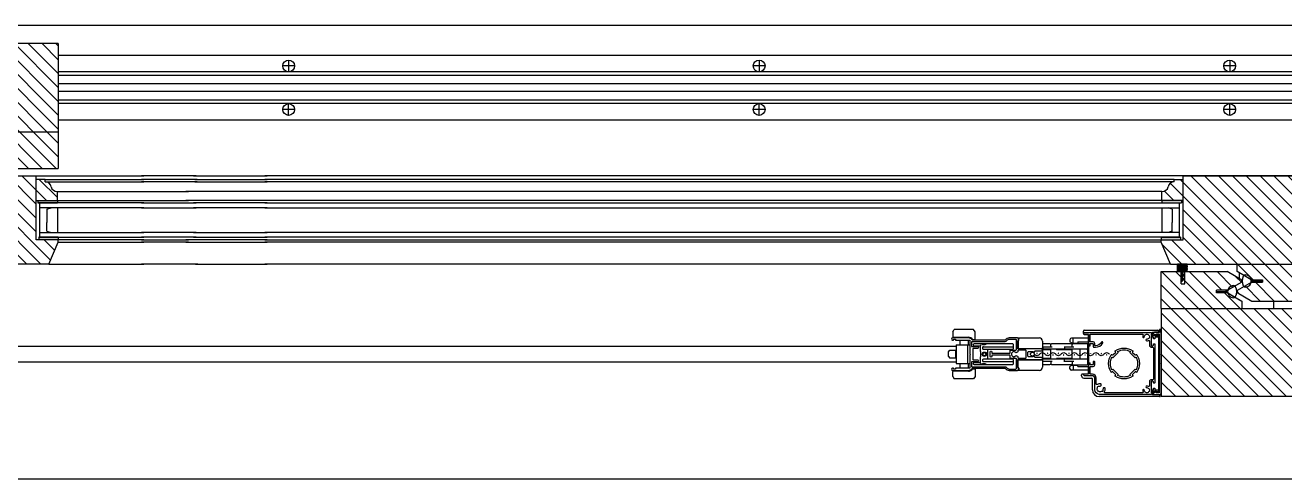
# Model space of a CAD drawing. Header units: inches. Extents: x 1985 to 11287, y 379 to 3234.
# Drawn here: x 8129.91 to 8162.04, y 1382.27 to 1393.83 of the extents above; entities that cross this region are included whole.
import ezdxf

# ---------------------------------------------------------------- set-up
doc = ezdxf.new("R2010")
doc.units = ezdxf.units.IN
doc.header["$MEASUREMENT"] = 0
doc.layers.get('0').update_dxf_attribs({"linetype": 'CONTINUOUS'})
for name, color, linetype in [('glass 99', 6, 'CONTINUOUS'), ('glazing tape 99', 7, 'CONTINUOUS'), ('hardware 99', 94, 'CONTINUOUS'), ('hatch 99', 1, 'CONTINUOUS'), ('screen 99', 4, 'CONTINUOUS'), ('weatherstripping 99', 5, 'CONTINUOUS'), ('wood detail 99', 7, 'CONTINUOUS')]:
    doc.layers.add(name, color=color, linetype=linetype)

# ---------------------------------------------------------------- blocks, each defined once
blk = doc.blocks.new('_Screen01')
for centre in [(5.2, 0.5), (1.73, -0.5)]:
    blk.add_circle(centre, 0.1)
for centre, start, end in [((1.73, -1), 30, 150), ((5.2, 1), 210, 330)]:
    blk.add_arc(centre, 2, start, end)

msp = doc.modelspace()

# ---------------------------------------------------------------- hatches: boundary and pattern name
at = {"layer": 'glazing tape 99'}
h = msp.add_hatch(color=7, dxfattribs=at)
h.paths.add_polyline_path([(8130.732539, 1389.36313), (8130.232539, 1389.36313), (8130.232539, 1389.30063), (8130.732539, 1389.30063)])
h.paths.add_polyline_path([(8130.756039, 1388.42563), (8130.256039, 1388.42563), (8130.256039, 1388.36313), (8130.756039, 1388.36313)])
h = msp.add_hatch(color=7, dxfattribs=at)
h.paths.add_polyline_path([(8130.732539, 1389.36313), (8130.232539, 1389.36313), (8130.232539, 1389.30063), (8130.732539, 1389.30063)])
h.paths.add_polyline_path([(8130.756039, 1388.42563), (8130.256039, 1388.42563), (8130.256039, 1388.36313), (8130.756039, 1388.36313)])
h = msp.add_hatch(color=7, dxfattribs=at)
h.paths.add_polyline_path([(8159.404537, 1389.36313), (8158.904537, 1389.36313), (8158.904537, 1389.30063), (8159.404537, 1389.30063)])
h.paths.add_polyline_path([(8159.381037, 1388.42563), (8158.881037, 1388.42563), (8158.881037, 1388.36313), (8159.381037, 1388.36313)])
h = msp.add_hatch(color=7, dxfattribs=at)
h.paths.add_polyline_path([(8159.404537, 1389.36313), (8158.904537, 1389.36313), (8158.904537, 1389.30063), (8159.404537, 1389.30063)])
h.paths.add_polyline_path([(8159.381037, 1388.42563), (8158.881037, 1388.42563), (8158.881037, 1388.36313), (8159.381037, 1388.36313)])
at = {"layer": 'hatch 99'}
h = msp.add_hatch(dxfattribs=at)
h.set_pattern_fill('ANSI31', color=256, scale=2, style=0)
h.set_pattern_definition([(135, (7779.89512, 96.95907), (0.176776695, 0.176776695), [])])
h.paths.add_polyline_path([(8126.779539, 1392.96463, 0.375199902), (8126.935789, 1393.08963, -0.350781059), (8127.078917, 1393.21463), (8127.092039, 1393.21463), (8127.092039, 1393.27713), (8127.318553, 1393.27713), (8127.318553, 1392.73813), (8126.779539, 1392.73813)], flags=17)
h.paths.add_polyline_path([(8127.318553, 1393.36313), (8130.756039, 1393.36313), (8130.756039, 1391.11313), (8126.99711, 1391.11313), (8126.756039, 1391.67563), (8126.756039, 1391.73813), (8127.318553, 1391.73813)])
h.paths.add_polyline_path([(8128.693539, 1390.925634), (8128.693539, 1391.11313), (8130.756039, 1391.11313), (8130.756039, 1390.17563), (8129.068546, 1390.17563), (8128.693539, 1390.392141), (8128.693539, 1390.442378), (8129.057925, 1390.652756), (8129.339249, 1390.652756), (8129.339249, 1390.715256), (8129.057925, 1390.715256)])
h.paths.add_polyline_path([(8126.756039, 1390.92563), (8127.268392, 1390.92563), (8127.268392, 1390.612024), (8127.362392, 1390.612024), (8127.362392, 1390.92563), (8128.443546, 1390.92563), (8128.818539, 1390.709128), (8128.818539, 1390.658884), (8128.454158, 1390.44851), (8128.172829, 1390.44851), (8128.172829, 1390.38601), (8128.454158, 1390.38601), (8128.818539, 1390.175634), (8128.818539, 1389.98813), (8126.756039, 1389.98813)])
h.paths.add_polyline_path([(8126.756039, 1389.98813), (8130.193525, 1389.98813), (8130.193525, 1388.36313), (8130.756039, 1388.36313), (8130.756039, 1388.30063), (8130.514967, 1387.73813), (8126.756039, 1387.73813)])
h.paths.add_polyline_path([(8130.193525, 1389.90213), (8130.423339, 1389.90213), (8130.423339, 1389.83963), (8130.435602, 1389.83963, -0.35125577), (8130.57581, 1389.717442, 0.380557848), (8130.732539, 1389.58963), (8130.732539, 1389.36313), (8130.193525, 1389.36313)], flags=17)
h = msp.add_hatch(dxfattribs=at)
h.set_pattern_fill('ANSI31', color=256, scale=2, style=0)
h.set_pattern_definition([(135, (7812.02011, 93.58407), (0.176776695, 0.176776695), [])])
h.paths.add_polyline_path([(8158.904537, 1389.58963, 0.375199902), (8159.060787, 1389.71463, -0.350781059), (8159.203915, 1389.83963), (8159.217037, 1389.83963), (8159.217037, 1389.90213), (8159.443552, 1389.90213), (8159.443552, 1389.36313), (8158.904537, 1389.36313)], flags=17)
h.paths.add_polyline_path([(8159.443552, 1389.98813), (8162.881037, 1389.98813), (8162.881037, 1387.73813), (8159.122109, 1387.73813), (8158.881037, 1388.30063), (8158.881037, 1388.36313), (8159.443552, 1388.36313)])
h.paths.add_polyline_path([(8160.818537, 1387.550634), (8160.818537, 1387.73813), (8162.881037, 1387.73813), (8162.881037, 1386.80063), (8161.193544, 1386.80063), (8160.818537, 1387.017141), (8160.818537, 1387.067378), (8161.182923, 1387.277756), (8161.464247, 1387.277756), (8161.464247, 1387.340256), (8161.182923, 1387.340256)])
h.paths.add_polyline_path([(8158.881037, 1387.55063), (8159.39339, 1387.55063), (8159.39339, 1387.237024), (8159.48739, 1387.237024), (8159.48739, 1387.55063), (8160.568544, 1387.55063), (8160.943537, 1387.334128), (8160.943537, 1387.283884), (8160.579157, 1387.07351), (8160.297827, 1387.07351), (8160.297827, 1387.01101), (8160.579157, 1387.01101), (8160.943537, 1386.800634), (8160.943537, 1386.61313), (8158.881037, 1386.61313)])
h.paths.add_polyline_path([(8158.881037, 1386.61313), (8162.318523, 1386.61313), (8162.318523, 1384.98813), (8162.881037, 1384.98813), (8162.881037, 1384.92563), (8162.639966, 1384.36313), (8158.881037, 1384.36313)])
h.paths.add_polyline_path([(8162.318523, 1386.52713), (8162.548337, 1386.52713), (8162.548337, 1386.46463), (8162.5606, 1386.46463, -0.35125577), (8162.700808, 1386.342442, 0.380557848), (8162.857537, 1386.21463), (8162.857537, 1385.98813), (8162.318523, 1385.98813)], flags=17)
at = {"layer": 'weatherstripping 99'}
h = msp.add_hatch(dxfattribs=at)
h.set_pattern_fill('ANSI36', color=256, scale=0.125, angle=315, style=0)
h.set_pattern_definition([(90, (6569.327938, 1575.372933), (0.015625, 0.02734375), [0.0390625, -0.0078125, 0, -0.0078125])])
h.paths.add_polyline_path([(8159.54989, 1387.734964), (8159.54989, 1387.580524), (8159.29989, 1387.580524), (8159.29989, 1387.748066)])
msp.add_hatch(color=256, dxfattribs=at).paths.add_polyline_path([(8159.54989, 1387.580524), (8159.54989, 1387.54955), (8159.454369, 1387.549532), (8159.424642, 1387.515942), (8159.424642, 1387.456148), (8159.48689, 1387.499684), (8159.48689, 1387.471387), (8159.424642, 1387.427851), (8159.424642, 1387.348963), (8159.48689, 1387.392499), (8159.48689, 1387.364202), (8159.408142, 1387.297677), (8159.39339, 1387.297677), (8159.39339, 1387.54952), (8159.29989, 1387.549502), (8159.29989, 1387.580524)])

# ---------------------------------------------------------------- linework, layer by layer
at = {"layer": 'glass 99', "color": 6}
for p, q in [((8132.938814, 1389.30063), (8130.232539, 1389.30063)), ((8132.876314, 1389.30063), (8130.232539, 1389.30063)), ((8130.287225, 1388.42563), (8130.287225, 1389.30063)), ((8130.287225, 1388.42563), (8130.287225, 1389.30063)), ((8132.938814, 1389.17563), (8130.287225, 1389.17563)), ((8132.876314, 1389.17563), (8130.287225, 1389.17563)), ((8130.468159, 1389.145639), (8130.575941, 1389.17563)), ((8130.468159, 1389.145639), (8130.575941, 1389.17563)), ((8130.468159, 1389.145639), (8130.468159, 1388.80063)), ((8130.468159, 1389.145639), (8130.468159, 1388.80063)), ((8130.732539, 1389.17563), (8130.732539, 1388.55063)), ((8130.732539, 1389.17563), (8130.732539, 1388.55063)), ((8132.876314, 1389.30063), (8134.208407, 1389.30063)), ((8132.876314, 1389.17563), (8134.208407, 1389.17563)), ((8132.938814, 1389.30063), (8134.270907, 1389.30063)), ((8132.938814, 1389.17563), (8134.270907, 1389.17563)), ((8136.022643, 1389.30063), (8134.208407, 1389.30063)), ((8136.022643, 1389.17563), (8134.208407, 1389.17563)), ((8136.085143, 1389.30063), (8134.270907, 1389.30063)), ((8136.085143, 1389.17563), (8134.270907, 1389.17563)), ((8136.022643, 1389.30063), (8159.404537, 1389.30063)), ((8136.022643, 1389.17563), (8159.349852, 1389.17563)), ((8136.085143, 1389.30063), (8159.404537, 1389.30063)), ((8136.085143, 1389.17563), (8159.349852, 1389.17563)), ((8158.902163, 1389.17563), (8158.902163, 1388.55063)), ((8158.902163, 1389.17563), (8158.902163, 1388.55063)), ((8159.166543, 1389.145639), (8159.058761, 1389.17563)), ((8159.166543, 1389.145639), (8159.058761, 1389.17563)), ((8159.166543, 1389.145639), (8159.166543, 1388.80063)), ((8159.166543, 1389.145639), (8159.166543, 1388.80063)), ((8159.349852, 1388.42563), (8159.349852, 1389.30063)), ((8159.349852, 1388.42563), (8159.349852, 1389.30063)), ((8130.468159, 1388.580622), (8130.468159, 1388.80063)), ((8130.468159, 1388.580622), (8130.468159, 1388.80063)), ((8159.166543, 1388.580622), (8159.166543, 1388.80063)), ((8159.166543, 1388.580622), (8159.166543, 1388.80063)), ((8130.287225, 1388.55063), (8132.938814, 1388.55063)), ((8130.287225, 1388.55063), (8132.876314, 1388.55063)), ((8130.468159, 1388.580622), (8130.575941, 1388.55063)), ((8130.468159, 1388.580622), (8130.575941, 1388.55063)), ((8134.208407, 1388.55063), (8132.876314, 1388.55063)), ((8134.270907, 1388.55063), (8132.938814, 1388.55063)), ((8134.208407, 1388.55063), (8136.022643, 1388.55063)), ((8134.270907, 1388.55063), (8136.085143, 1388.55063)), ((8159.349852, 1388.55063), (8136.022643, 1388.55063)), ((8159.349852, 1388.55063), (8136.085143, 1388.55063)), ((8159.166543, 1388.580622), (8159.058761, 1388.55063)), ((8159.166543, 1388.580622), (8159.058761, 1388.55063)), ((8130.256039, 1388.42563), (8132.938814, 1388.42563)), ((8130.256039, 1388.42563), (8132.876314, 1388.42563)), ((8134.208407, 1388.42563), (8132.876314, 1388.42563)), ((8134.270907, 1388.42563), (8132.938814, 1388.42563)), ((8134.208407, 1388.42563), (8136.022643, 1388.42563)), ((8134.270907, 1388.42563), (8136.085143, 1388.42563)), ((8159.381037, 1388.42563), (8136.022643, 1388.42563)), ((8159.381037, 1388.42563), (8136.085143, 1388.42563))]:
    msp.add_line(p, q, dxfattribs=at)
at = {"layer": 'glazing tape 99', "color": 7}
for p, q in [((8130.232539, 1389.36313), (8130.232539, 1389.30063)), ((8130.232539, 1389.36313), (8130.232539, 1389.30063)), ((8130.732539, 1389.36313), (8130.732539, 1389.30063)), ((8130.732539, 1389.36313), (8130.732539, 1389.30063)), ((8158.904537, 1389.36313), (8158.904537, 1389.30063)), ((8158.904537, 1389.36313), (8158.904537, 1389.30063)), ((8159.404537, 1389.36313), (8159.404537, 1389.30063)), ((8159.404537, 1389.36313), (8159.404537, 1389.30063))]:
    msp.add_line(p, q, dxfattribs=at)
at = {"layer": 'glazing tape 99'}
for p, q in [((8130.232539, 1389.30063), (8130.732539, 1389.30063)), ((8130.232539, 1389.30063), (8130.732539, 1389.30063)), ((8158.904537, 1389.30063), (8159.404537, 1389.30063)), ((8158.904537, 1389.30063), (8159.404537, 1389.30063)), ((8130.256039, 1388.42563), (8130.256039, 1388.36313)), ((8130.756039, 1388.42563), (8130.256039, 1388.42563)), ((8130.256039, 1388.42563), (8130.256039, 1388.36313)), ((8130.756039, 1388.42563), (8130.256039, 1388.42563)), ((8130.756039, 1388.42563), (8130.756039, 1388.36313)), ((8130.756039, 1388.42563), (8130.756039, 1388.36313)), ((8158.881037, 1388.42563), (8158.881037, 1388.36313)), ((8158.881037, 1388.42563), (8159.381037, 1388.42563)), ((8158.881037, 1388.42563), (8158.881037, 1388.36313)), ((8158.881037, 1388.42563), (8159.381037, 1388.42563)), ((8159.381037, 1388.42563), (8159.381037, 1388.36313)), ((8159.381037, 1388.42563), (8159.381037, 1388.36313))]:
    msp.add_line(p, q, dxfattribs=at)
at = {"layer": 'hardware 99'}
for p, q in [((8162.881037, 1393.06313), (8130.756039, 1393.06313)), ((8136.631037, 1392.94313), (8136.631037, 1392.64313)), ((8148.631037, 1392.94313), (8148.631037, 1392.64313)), ((8160.631037, 1392.94313), (8160.631037, 1392.64313)), ((8162.881037, 1392.64313), (8130.756039, 1392.64313)), ((8136.781037, 1392.79313), (8136.481037, 1392.79313)), ((8148.781037, 1392.79313), (8148.481037, 1392.79313)), ((8160.781037, 1392.79313), (8160.481037, 1392.79313)), ((8162.881037, 1392.55313), (8130.756039, 1392.55313)), ((8162.881037, 1392.33813), (8130.756039, 1392.33813)), ((8162.881037, 1392.13813), (8130.756039, 1392.13813)), ((8162.881037, 1391.92313), (8130.756039, 1391.92313)), ((8162.881037, 1391.83313), (8130.756039, 1391.83313)), ((8136.781037, 1391.68313), (8136.481037, 1391.68313)), ((8136.631037, 1391.53313), (8136.631037, 1391.83313)), ((8148.781037, 1391.68313), (8148.481037, 1391.68313)), ((8148.631037, 1391.53313), (8148.631037, 1391.83313)), ((8160.781037, 1391.68313), (8160.481037, 1391.68313)), ((8160.631037, 1391.53313), (8160.631037, 1391.83313)), ((8162.881037, 1391.41313), (8130.756039, 1391.41313))]:
    msp.add_line(p, q, dxfattribs=at)
for centre in [(8136.631037, 1392.79313), (8148.631037, 1392.79313), (8160.631037, 1392.79313), (8136.631037, 1391.68313), (8148.631037, 1391.68313), (8160.631037, 1391.68313)]:
    msp.add_circle(centre, 0.15, dxfattribs=at)
at = {"layer": 'screen 99'}
for p, q in [((8153.569104, 1386.01667), (8153.608474, 1386.075725)), ((8153.569104, 1386.01667), (8153.569104, 1385.890686)), ((8153.580915, 1385.878875), (8153.966741, 1385.878875)), ((8154.100599, 1386.075725), (8153.608474, 1386.075725)), ((8153.746269, 1385.878875), (8153.746269, 1385.85919)), ((8153.962804, 1385.878875), (8153.962804, 1385.85919)), ((8154.139969, 1386.01667), (8154.100599, 1386.075725)), ((8154.139969, 1385.831631), (8154.139969, 1386.01667)), ((8156.900726, 1385.969426), (8156.900726, 1386.036355)), ((8156.920411, 1386.05604), (8158.802297, 1386.05604)), ((8156.920411, 1385.949741), (8157.030647, 1385.949741)), ((8157.030647, 1385.949741), (8157.030647, 1384.941869)), ((8157.030647, 1384.95368), (8157.030647, 1385.93793)), ((8158.660565, 1386.008796), (8158.713157, 1386.008796)), ((8158.660565, 1386.008796), (8158.660565, 1385.926119)), ((8158.660565, 1385.926119), (8158.794423, 1385.926119)), ((8158.804013, 1386.016745), (8158.713157, 1386.008796)), ((8158.814108, 1385.906434), (8158.814108, 1384.512736)), ((8153.659655, 1385.682025), (8153.659655, 1385.209585)), ((8153.659655, 1385.682025), (8154.006111, 1385.682025)), ((8153.746269, 1385.804072), (8153.746269, 1385.682025)), ((8153.947056, 1385.682025), (8153.947056, 1385.209585)), ((8153.962804, 1385.804072), (8153.962804, 1385.682025)), ((8154.085831, 1385.81982), (8154.128158, 1385.81982)), ((8154.092725, 1385.689899), (8154.092725, 1385.682025)), ((8155.09666, 1385.709584), (8154.11241, 1385.709584)), ((8154.11241, 1385.66234), (8154.26989, 1385.66234)), ((8154.26989, 1385.66234), (8154.289856, 1385.682025)), ((8154.26989, 1385.66234), (8154.26989, 1385.512734)), ((8154.328945, 1385.615096), (8154.328945, 1385.591474)), ((8154.34863, 1385.634781), (8155.09666, 1385.634781)), ((8154.34863, 1385.571789), (8155.09666, 1385.571789)), ((8154.46674, 1385.319821), (8154.46674, 1385.571789)), ((8155.116345, 1385.591474), (8155.116345, 1385.689899)), ((8155.218707, 1385.85919), (8155.777761, 1385.85919)), ((8155.234455, 1385.772576), (8155.234455, 1385.607222)), ((8155.25414, 1385.798987), (8155.25414, 1385.839505)), ((8155.25414, 1385.587537), (8155.836816, 1385.587537)), ((8155.856501, 1385.78045), (8155.856501, 1385.11116)), ((8156.046397, 1385.709584), (8155.856501, 1385.709584)), ((8156.991277, 1385.571789), (8155.856501, 1385.571789)), ((8156.066082, 1385.559978), (8155.856501, 1385.559978)), ((8155.865295, 1385.642655), (8155.865295, 1385.591474)), ((8155.865295, 1385.634781), (8156.105452, 1385.634781)), ((8156.066082, 1385.634781), (8156.066082, 1385.689899)), ((8156.066082, 1385.319821), (8156.066082, 1385.571789)), ((8156.597577, 1385.709584), (8156.085767, 1385.709584)), ((8156.215688, 1385.571789), (8156.215688, 1385.559978)), ((8156.617262, 1385.559978), (8156.215688, 1385.559978)), ((8156.416475, 1385.642655), (8156.416475, 1385.591474)), ((8156.416475, 1385.634781), (8156.656632, 1385.634781)), ((8156.558207, 1385.815883), (8156.558207, 1385.756828)), ((8156.617262, 1385.725332), (8156.558207, 1385.756828)), ((8157.030647, 1385.855253), (8156.597577, 1385.855253)), ((8156.617262, 1385.725332), (8156.755057, 1385.725332)), ((8156.617262, 1385.634781), (8156.617262, 1385.693836)), ((8156.617262, 1385.319821), (8156.617262, 1385.571789)), ((8156.636947, 1385.725332), (8156.636947, 1385.855253)), ((8156.991277, 1385.713521), (8156.636947, 1385.713521)), ((8156.644821, 1385.725332), (8156.644821, 1385.713521)), ((8156.703876, 1385.713521), (8156.703876, 1385.725332)), ((8156.755057, 1385.756828), (8157.030647, 1385.756828)), ((8156.755057, 1385.756828), (8156.755057, 1385.725332)), ((8156.814112, 1385.319821), (8156.814112, 1385.571789)), ((8157.010962, 1385.197774), (8157.010962, 1385.693836)), ((8157.047005, 1385.66234), (8157.070017, 1385.66234)), ((8153.458868, 1385.50486), (8153.498238, 1385.54423)), ((8153.458868, 1385.38675), (8153.498238, 1385.34738)), ((8153.636033, 1385.54423), (8153.636033, 1385.34738)), ((8154.285638, 1385.512734), (8154.26989, 1385.512734)), ((8154.26989, 1385.378876), (8154.26989, 1385.22927)), ((8154.26989, 1385.378876), (8154.285638, 1385.378876)), ((8154.285638, 1385.378876), (8154.285638, 1385.512734)), ((8154.328945, 1385.300136), (8154.328945, 1385.276514)), ((8155.09666, 1385.319821), (8154.34863, 1385.319821)), ((8154.34863, 1385.256829), (8155.09666, 1385.256829)), ((8155.116345, 1385.201711), (8155.116345, 1385.300136)), ((8155.234455, 1385.119034), (8155.234455, 1385.284388)), ((8155.25414, 1385.304073), (8155.836816, 1385.304073)), ((8156.066082, 1385.331632), (8155.856501, 1385.331632)), ((8156.991277, 1385.319821), (8155.856501, 1385.319821)), ((8155.865295, 1385.248955), (8155.865295, 1385.300136)), ((8156.105452, 1385.256829), (8155.865295, 1385.256829)), ((8156.066082, 1385.256829), (8156.066082, 1385.201711)), ((8156.617262, 1385.331632), (8156.215688, 1385.331632)), ((8156.215688, 1385.331632), (8156.215688, 1385.319821)), ((8156.416475, 1385.248955), (8156.416475, 1385.300136)), ((8156.656632, 1385.256829), (8156.416475, 1385.256829)), ((8156.617262, 1385.256829), (8156.617262, 1385.197774)), ((8153.569104, 1384.87494), (8153.569104, 1385.000924)), ((8153.966741, 1385.012735), (8153.580915, 1385.012735)), ((8153.659655, 1385.209585), (8154.006111, 1385.209585)), ((8153.746269, 1385.209585), (8153.746269, 1385.087538)), ((8153.746269, 1385.03242), (8153.746269, 1385.012735)), ((8153.962804, 1385.209585), (8153.962804, 1385.087538)), ((8153.962804, 1385.03242), (8153.962804, 1385.012735)), ((8154.085831, 1385.07179), (8154.128158, 1385.07179)), ((8154.092725, 1385.209585), (8154.092725, 1385.201711)), ((8154.26989, 1385.22927), (8154.11241, 1385.22927)), ((8154.11241, 1385.182026), (8155.09666, 1385.182026)), ((8154.139969, 1385.059979), (8154.139969, 1384.87494)), ((8154.26989, 1385.22927), (8154.289856, 1385.209585)), ((8155.777761, 1385.03242), (8155.218707, 1385.03242)), ((8155.25414, 1385.092624), (8155.25414, 1385.052105)), ((8155.856501, 1385.182026), (8156.046397, 1385.182026)), ((8156.085767, 1385.182026), (8156.597577, 1385.182026)), ((8156.617262, 1385.166278), (8156.558207, 1385.134782)), ((8156.558207, 1385.075727), (8156.558207, 1385.134782)), ((8157.030647, 1385.036357), (8156.597577, 1385.036357)), ((8156.617262, 1385.166278), (8156.755057, 1385.166278)), ((8156.636947, 1385.178089), (8156.991277, 1385.178089)), ((8156.636947, 1385.166278), (8156.636947, 1385.036357)), ((8156.644821, 1385.178089), (8156.644821, 1385.166278)), ((8156.703876, 1385.166278), (8156.703876, 1385.178089)), ((8156.755057, 1385.134782), (8156.755057, 1385.166278)), ((8156.755057, 1385.134782), (8157.030647, 1385.134782)), ((8156.853482, 1384.894625), (8156.853482, 1384.922184)), ((8156.873167, 1384.941869), (8157.030647, 1384.941869)), ((8157.047005, 1385.22927), (8157.070017, 1385.22927)), ((8153.569104, 1384.87494), (8153.608474, 1384.815885)), ((8154.100599, 1384.815885), (8153.608474, 1384.815885)), ((8154.139969, 1384.87494), (8154.100599, 1384.815885)), ((8156.912537, 1384.83557), (8157.109387, 1384.83557)), ((8157.129072, 1384.540295), (8157.129072, 1384.815885)), ((8158.841667, 1384.36313), (8157.306237, 1384.36313)), ((8158.660565, 1384.493051), (8158.660565, 1384.410374)), ((8158.660565, 1384.493051), (8158.794423, 1384.493051)), ((8158.752527, 1384.410374), (8158.660565, 1384.410374)), ((8158.843383, 1384.402426), (8158.752527, 1384.410374))]:
    msp.add_line(p, q, dxfattribs=at)
for points in [[(8157.047005, 1385.66234), (8157.031702, 1385.688845, -0.131652498), (8157.030647, 1385.692782), (8157.030647, 1385.93793, 0.414213562), (8157.018836, 1385.949741), (8156.932222, 1385.949741, -0.414213562), (8156.912537, 1385.969426), (8156.912537, 1385.9773, -0.414213562), (8156.932222, 1385.996985), (8158.633006, 1385.996985, -0.939220534), (8158.635467, 1385.95777, 0.377964473), (8158.625132, 1385.946051), (8158.625132, 1385.930056, 0.414213562), (8158.636943, 1385.918245), (8158.75899, 1385.918245, 0.414213562), (8158.766864, 1385.926119), (8158.766864, 1385.941867, -0.414213562), (8158.774738, 1385.949741), (8158.782612, 1385.949741, -0.414213562), (8158.821982, 1385.910371), (8158.821982, 1385.894623, -0.414213562), (8158.810171, 1385.882812), (8158.735368, 1385.882812, 0.414213562), (8158.723557, 1385.871001), (8158.723557, 1385.847379, -0.414213562), (8158.711746, 1385.835568), (8158.695998, 1385.835568, -0.414213562), (8158.684187, 1385.847379), (8158.684187, 1385.871001, 0.414213562), (8158.672376, 1385.882812), (8158.636943, 1385.882812, 0.414213562), (8158.625132, 1385.871001), (8158.625132, 1385.674151, 0.414213562), (8158.636943, 1385.66234), (8158.672376, 1385.66234, 0.414213562), (8158.684187, 1385.674151), (8158.684187, 1385.697773, -0.414213562), (8158.695998, 1385.709584), (8158.711746, 1385.709584, -0.414213562), (8158.723557, 1385.697773), (8158.723557, 1384.721397, -0.414213562), (8158.711746, 1384.709586), (8158.695998, 1384.709586, -0.414213562), (8158.684187, 1384.721397), (8158.684187, 1384.745019, 0.414213562), (8158.672376, 1384.75683), (8158.636943, 1384.75683, 0.414213562), (8158.625132, 1384.745019), (8158.625132, 1384.548169, 0.414213562), (8158.636943, 1384.536358), (8158.672376, 1384.536358, 0.414213562), (8158.684187, 1384.548169), (8158.684187, 1384.571791, -0.414213562), (8158.695998, 1384.583602), (8158.711746, 1384.583602, -0.414213562), (8158.723557, 1384.571791), (8158.723557, 1384.548169, 0.414213562), (8158.735368, 1384.536358), (8158.810171, 1384.536358, -0.414213562), (8158.821982, 1384.524547), (8158.821982, 1384.508799, -0.414213562), (8158.782612, 1384.469429), (8158.774738, 1384.469429, -0.414213562), (8158.766864, 1384.477303), (8158.766864, 1384.493051, 0.414213562), (8158.75899, 1384.500925), (8158.636943, 1384.500925, 0.414213562), (8158.625132, 1384.489114), (8158.625132, 1384.473119, 0.377964473), (8158.635467, 1384.461401, -0.939220534), (8158.633006, 1384.422185), (8157.306237, 1384.422185, -0.414213562), (8157.188127, 1384.540295), (8157.188127, 1384.83557, 0.414213562), (8157.129072, 1384.894625), (8156.932222, 1384.894625, -0.414213562), (8156.912537, 1384.91431), (8156.912537, 1384.922184, -0.414213562), (8156.932222, 1384.941869), (8157.018836, 1384.941869, 0.414213562), (8157.030647, 1384.95368), (8157.030647, 1385.198829, -0.131652498), (8157.031702, 1385.202766), (8157.047005, 1385.22927)], [(8157.070017, 1385.66234), (8157.070017, 1385.709584, -0.414213562), (8157.081828, 1385.721395), (8157.136946, 1385.721395, -0.414213562), (8157.148757, 1385.709584), (8157.148757, 1385.642655, 0.414213562), (8157.168442, 1385.62297), (8157.207812, 1385.62297, 0.267949192), (8157.395337, 1385.731238, 1), (8157.361242, 1385.750923, -0.267949192), (8157.207812, 1385.66234), (8157.199938, 1385.66234, -0.414213562), (8157.188127, 1385.674151), (8157.188127, 1385.721395, 0.414213562), (8157.148757, 1385.760765), (8157.081828, 1385.760765, -0.414213562), (8157.070017, 1385.772576), (8157.070017, 1385.945804, -0.414213562), (8157.081828, 1385.957615), (8158.404169, 1385.957615, -0.533909272), (8158.42237, 1385.930431, 0.104861434), (8158.414541, 1385.88786, 1), (8158.453897, 1385.888927, -2.509845705), (8158.517074, 1385.82575, 1), (8158.516007, 1385.786394, 0.104861434), (8158.558578, 1385.794223, -0.533909272), (8158.585762, 1385.776022), (8158.585762, 1385.674151, 0.414213562), (8158.636943, 1385.62297), (8158.672376, 1385.62297, -0.414213562), (8158.684187, 1385.611159), (8158.684187, 1384.808011, -0.414213562), (8158.672376, 1384.7962), (8158.636943, 1384.7962, 0.414213562)], [(8158.636943, 1384.7962, 0.414213562), (8158.585762, 1384.745019), (8158.585762, 1384.643149, -0.533909272), (8158.558578, 1384.624948, 0.104861434), (8158.516007, 1384.632777, 1), (8158.517074, 1384.593421, -2.509845705), (8158.453897, 1384.530244, 1), (8158.414541, 1384.531311, 0.104861434), (8158.42237, 1384.488739, -0.533909272), (8158.404169, 1384.461555), (8157.457738, 1384.461555, -0.582317023), (8157.440839, 1384.491335, 0.158043159), (8157.459256, 1384.571814, 0.465926262), (8157.434554, 1384.589088), (8157.415188, 1384.583899, 0.353997292), (8157.400625, 1384.563863, -0.121062731), (8157.393917, 1384.528799, 0.159587181), (8157.392529, 1384.516624, -0.538815906), (8157.369279, 1384.493374, 0.159587181), (8157.357104, 1384.491986, -0.695482376), (8157.257928, 1384.591162, 0.159587181), (8157.259316, 1384.603337, -0.538815906), (8157.282566, 1384.626587, 0.159587181), (8157.294741, 1384.627975, -0.121062731), (8157.329805, 1384.634683, 0.353997292), (8157.349841, 1384.649246), (8157.35503, 1384.668612, 0.465926262), (8157.337756, 1384.693314, 0.158043159), (8157.257277, 1384.674897, -0.582317023), (8157.227497, 1384.691796), (8157.227497, 1384.83557, 0.414213562), (8157.129072, 1384.933995), (8157.081828, 1384.933995, -0.414213562), (8157.070017, 1384.945806), (8157.070017, 1385.119034, -0.414213562), (8157.081828, 1385.130845), (8157.148757, 1385.130845, 0.414213562), (8157.188127, 1385.170215), (8157.188127, 1385.248955, 1), (8157.148757, 1385.248955), (8157.148757, 1385.182026, -0.414213562), (8157.136946, 1385.170215), (8157.081828, 1385.170215, -0.414213562), (8157.070017, 1385.182026), (8157.070017, 1385.22927, -0.414213562)]]:
    msp.add_lwpolyline(points, format="xyb", dxfattribs=at)
for points in [[(8158.853478, 1384.422185, 0.414213562), (8158.881037, 1384.449744), (8158.881037, 1386.063914, 0.414213562), (8158.869226, 1386.075725), (8158.853478, 1386.075725, 0.414213562), (8158.841667, 1386.063914), (8158.841667, 1386.008796, -0.414213562), (8158.829856, 1385.996985), (8158.703872, 1385.996985, 0.855700792), (8158.69786, 1385.958556), (8158.748711, 1385.942244, 0.50834698), (8158.75899, 1385.949741), (8158.75899, 1385.953678, -0.414213562), (8158.766864, 1385.961552), (8158.821982, 1385.961552, -0.414213562), (8158.833793, 1385.949741), (8158.833793, 1385.463663, 0.131652498), (8158.834848, 1385.459726), (8158.840613, 1385.449742, -0.267949192), (8158.840613, 1385.441868), (8158.834848, 1385.431885, 0.131652498), (8158.833793, 1385.427948), (8158.833793, 1385.227443, 0.131652498), (8158.834848, 1385.223506), (8158.840613, 1385.213522, -0.267949192), (8158.840613, 1385.205648), (8158.834848, 1385.195665, 0.131652498), (8158.833793, 1385.191728), (8158.833793, 1384.469429, -0.414213562), (8158.821982, 1384.457618), (8158.766864, 1384.457618, -0.414213562), (8158.75899, 1384.465492), (8158.75899, 1384.469429, 0.50834698), (8158.748711, 1384.476927), (8158.69786, 1384.460615, 0.855700792), (8158.703872, 1384.422185)], [(8155.502171, 1385.378876, -0.414213562), (8155.482486, 1385.398561), (8155.482486, 1385.493049, -0.414213562), (8155.502171, 1385.512734), (8155.610048, 1385.512734, -0.323907171), (8155.621267, 1385.504614, 0.852497554), (8155.659651, 1385.510766), (8155.659651, 1385.516671, -0.414213562), (8155.671462, 1385.528482), (8155.84469, 1385.528482, 0.414213562), (8155.856501, 1385.540293), (8155.856501, 1385.552104, 0.414213562), (8155.828942, 1385.579663), (8155.246266, 1385.579663, -0.414213562), (8155.226581, 1385.599348), (8155.226581, 1385.780781, -0.365977382), (8155.236424, 1385.792427, 0.365977382), (8155.246266, 1385.804072), (8155.246266, 1385.831631, 0.414213562), (8155.218707, 1385.85919), (8155.010046, 1385.85919, 0.245392684), (8154.913119, 1385.808572, -0.245392684), (8154.896964, 1385.800135), (8154.079823, 1385.800135, -0.245392684), (8154.063668, 1385.808572, 0.245392684), (8153.966741, 1385.85919), (8153.56123, 1385.85919, 1), (8153.56123, 1385.804072), (8153.580915, 1385.804072, 0.414213562), (8153.588789, 1385.811946), (8153.588789, 1385.81982, -0.414213562), (8153.596663, 1385.827694), (8153.632096, 1385.827694, -0.414213562), (8153.63997, 1385.81982), (8153.63997, 1385.811946, 0.414213562), (8153.647844, 1385.804072), (8153.9943, 1385.804072, -0.414213562), (8154.006111, 1385.792261), (8154.006111, 1385.463663, 0.131652498), (8154.007166, 1385.459726), (8154.01293, 1385.449742, -0.267949192), (8154.01293, 1385.441868), (8154.007166, 1385.431885, 0.131652498), (8154.006111, 1385.427948), (8154.006111, 1385.099349, -0.414213562), (8153.9943, 1385.087538), (8153.647844, 1385.087538, 0.414213562), (8153.63997, 1385.079664), (8153.63997, 1385.07179, -0.414213562), (8153.632096, 1385.063916), (8153.596663, 1385.063916, -0.414213562), (8153.588789, 1385.07179), (8153.588789, 1385.079664, 0.414213562), (8153.580915, 1385.087538), (8153.56123, 1385.087538, 1), (8153.56123, 1385.03242), (8153.966741, 1385.03242, 0.245392684), (8154.063668, 1385.083039, -0.245392684), (8154.079823, 1385.091475), (8154.896964, 1385.091475, -0.245392684), (8154.913119, 1385.083039, 0.245392684), (8155.010046, 1385.03242), (8155.218707, 1385.03242, 0.414213562), (8155.246266, 1385.059979), (8155.246266, 1385.087538, 0.365977382), (8155.236424, 1385.099184, -0.365977382), (8155.226581, 1385.11083), (8155.226581, 1385.292262, -0.414213562), (8155.246266, 1385.311947), (8155.828942, 1385.311947, 0.414213562), (8155.856501, 1385.339506), (8155.856501, 1385.351317, 0.414213562), (8155.84469, 1385.363128), (8155.671462, 1385.363128, -0.414213562), (8155.659651, 1385.374939), (8155.659651, 1385.380845, 0.852497554), (8155.621267, 1385.386997, -0.323907171), (8155.610048, 1385.378876)], [(8155.191148, 1385.811946, 0.414213562), (8155.179337, 1385.823757), (8155.010046, 1385.823757, 0.245392684), (8154.942197, 1385.788324, -0.245392684), (8154.896964, 1385.764702), (8154.057292, 1385.764702, 0.414213562), (8154.045481, 1385.752891), (8154.045481, 1385.652498, 0.414213562), (8154.057292, 1385.640687), (8154.206898, 1385.640687, -0.414213562), (8154.226583, 1385.621002), (8154.226583, 1385.613128, -0.414213562), (8154.206898, 1385.593443), (8154.096662, 1385.593443, 0.414213562), (8154.084851, 1385.581632), (8154.084851, 1385.309979, 0.414213562), (8154.096662, 1385.298168), (8154.206898, 1385.298168, -0.414213562), (8154.226583, 1385.278483), (8154.226583, 1385.270609, -0.414213562), (8154.206898, 1385.250924), (8154.057292, 1385.250924, 0.414213562), (8154.045481, 1385.239113), (8154.045481, 1385.138719, 0.414213562), (8154.057292, 1385.126908), (8154.896964, 1385.126908, -0.245392684), (8154.942197, 1385.103286, 0.245392684), (8155.010046, 1385.067853), (8155.179337, 1385.067853, 0.414213562), (8155.191148, 1385.079664), (8155.191148, 1385.327695, 0.414213562), (8155.179337, 1385.339506), (8155.049416, 1385.339506, -0.414213562), (8155.029731, 1385.359191), (8155.029731, 1385.408404, 0.414213562), (8155.01792, 1385.420215), (8154.576976, 1385.420215, 0.414213562), (8154.565165, 1385.408404), (8154.565165, 1385.38675, -1), (8154.525795, 1385.38675), (8154.525795, 1385.50486, -1), (8154.565165, 1385.50486), (8154.565165, 1385.483207, 0.414213562), (8154.576976, 1385.471396), (8155.01792, 1385.471396, 0.414213562), (8155.029731, 1385.483207), (8155.029731, 1385.532419, -0.414213562), (8155.049416, 1385.552104), (8155.179337, 1385.552104, 0.414213562), (8155.191148, 1385.563915)], [(8158.158051, 1384.884373, -0.308651193), (8157.714264, 1384.884373, -0.470000501), (8157.712569, 1384.902481), (8157.720407, 1384.910318, 0.414213562), (8157.720407, 1384.927022), (8157.653594, 1384.993835, 0.414213562), (8157.63689, 1384.993835), (8157.629053, 1384.985997, -0.470000501), (8157.610945, 1384.987692, -0.308651193), (8157.610945, 1385.431479, -0.470000501), (8157.629053, 1385.433173), (8157.63689, 1385.425336, 0.414213562), (8157.653594, 1385.425336), (8157.720407, 1385.492149, 0.414213562), (8157.720407, 1385.508852), (8157.712569, 1385.51669, -0.470000501), (8157.714264, 1385.534798, -0.308651193), (8158.158051, 1385.534798, -0.470000501), (8158.159745, 1385.51669), (8158.151908, 1385.508852, 0.414213562), (8158.151908, 1385.492149), (8158.218721, 1385.425336, 0.414213562), (8158.235424, 1385.425336), (8158.243262, 1385.433173, -0.470000501), (8158.26137, 1385.431479, -0.308651193), (8158.26137, 1384.987692, -0.470000501), (8158.243262, 1384.985997), (8158.235424, 1384.993835, 0.414213562), (8158.218721, 1384.993835), (8158.151908, 1384.927022, 0.414213562), (8158.151908, 1384.910318), (8158.159745, 1384.902481, -0.470000501)], [(8157.780475, 1384.900078, -0.511162443), (8157.778446, 1384.91268), (8157.784436, 1384.91867, 0.414213562), (8157.784436, 1384.929806), (8157.656378, 1385.057864, 0.414213562), (8157.645242, 1385.057864), (8157.639252, 1385.051874, -0.511162443), (8157.62665, 1385.053903, -0.23733328), (8157.62665, 1385.365267, -0.511162443), (8157.639252, 1385.367297), (8157.645242, 1385.361307, 0.414213562), (8157.656378, 1385.361307), (8157.784436, 1385.489365, 0.414213562), (8157.784436, 1385.500501), (8157.778446, 1385.506491, -0.511162443), (8157.780475, 1385.519093, -0.23733328), (8158.091839, 1385.519093, -0.511162443), (8158.093869, 1385.506491), (8158.087879, 1385.500501, 0.414213562), (8158.087879, 1385.489365), (8158.215937, 1385.361307, 0.414213562), (8158.227073, 1385.361307), (8158.233063, 1385.367297, -0.511162443), (8158.245665, 1385.365267, -0.23733328), (8158.245665, 1385.053903, -0.511162443), (8158.233063, 1385.051874), (8158.227073, 1385.057864, 0.414213562), (8158.215937, 1385.057864), (8158.087879, 1384.929806, 0.414213562), (8158.087879, 1384.91867), (8158.093869, 1384.91268, -0.511162443), (8158.091839, 1384.900078, -0.23733328)], [(8155.147216, 1385.385766, 0.125502335), (8155.173641, 1385.402226, -0.345430296), (8155.197697, 1385.405656), (8155.220676, 1385.392389, -0.267949192), (8155.226581, 1385.382161), (8155.226581, 1385.359191, 0.414213562), (8155.238392, 1385.34738), (8155.431305, 1385.34738, 0.414213562), (8155.443116, 1385.359191), (8155.443116, 1385.532419, 0.414213562), (8155.431305, 1385.54423), (8155.238392, 1385.54423, 0.414213562), (8155.226581, 1385.532419), (8155.226581, 1385.50945, -0.267949192), (8155.220676, 1385.499222), (8155.197326, 1385.485741, -0.34688676), (8155.173867, 1385.489147, 0.126823654), (8155.147216, 1385.505845, 0.774596669), (8155.109096, 1385.505845, 0.731722677), (8155.109096, 1385.385766, 0.774596669)]]:
    msp.add_lwpolyline(points, format="xyb", close=True, dxfattribs=at)
for points in [[(8153.659655, 1385.642655), (8095.374887, 1385.642655)], [(8095.374887, 1385.248955), (8153.659655, 1385.248955)], [(8153.458868, 1385.38675), (8153.458868, 1385.50486)], [(8153.498238, 1385.54423), (8153.659655, 1385.54423)], [(8153.659655, 1385.34738), (8153.498238, 1385.34738)]]:
    msp.add_lwpolyline(points, dxfattribs=at)
for centre, radius in [((8154.376189, 1385.445805), 0.055118), ((8154.376189, 1385.445805), 0.03937), ((8155.600596, 1385.445805), 0.049213)]:
    msp.add_circle(centre, radius, dxfattribs=at)
for centre, radius, start, end in [((8153.580915, 1385.890686), 0.011811, 180, 270), ((8153.966741, 1385.74108), 0.137795, 37.2477809, 90), ((8156.920411, 1386.036355), 0.019685, 90, 180), ((8156.920411, 1385.969426), 0.019685, 180, 270), ((8158.794423, 1385.906434), 0.019685, 0, 90), ((8158.802297, 1386.036355), 0.019685, 275, 90), ((8154.085831, 1385.831631), 0.011811, 217.2477809, 270), ((8154.11241, 1385.689899), 0.019685, 90, 180), ((8154.11241, 1385.682025), 0.019685, 180, 270), ((8154.128158, 1385.831631), 0.011811, 270, 0), ((8154.368315, 1385.788324), 0.098425, 233.1301024, 306.8698976), ((8154.34863, 1385.615096), 0.019685, 90, 180), ((8154.34863, 1385.591474), 0.019685, 180, 270), ((8155.09666, 1385.689899), 0.019685, 0, 90), ((8155.09666, 1385.615096), 0.019685, 0, 90), ((8155.09666, 1385.591474), 0.019685, 270, 0), ((8155.262014, 1385.772576), 0.027559, 106.6015495, 180), ((8155.25414, 1385.607222), 0.019685, 180, 270), ((8155.273825, 1385.839505), 0.019685, 90, 180), ((8155.777761, 1385.78045), 0.07874, 0, 90), ((8155.836816, 1385.607222), 0.019685, 270, 0), ((8156.046397, 1385.689899), 0.019685, 0, 90), ((8156.085767, 1385.689899), 0.019685, 90, 180), ((8156.597577, 1385.815883), 0.03937, 90, 180), ((8156.597577, 1385.689899), 0.019685, 0, 90), ((8156.636947, 1385.693836), 0.019685, 90, 180), ((8156.991277, 1385.693836), 0.019685, 0, 90), ((8156.991277, 1385.591474), 0.019685, 270, 0), ((8154.34863, 1385.300136), 0.019685, 90, 180), ((8154.34863, 1385.276514), 0.019685, 180, 270), ((8155.09666, 1385.300136), 0.019685, 0, 90), ((8155.09666, 1385.276514), 0.019685, 270, 0), ((8155.25414, 1385.284388), 0.019685, 90, 180), ((8155.836816, 1385.284388), 0.019685, 0, 90), ((8156.991277, 1385.300136), 0.019685, 0, 90), ((8153.580915, 1385.000924), 0.011811, 90, 180), ((8153.966741, 1385.15053), 0.137795, 270, 322.7522191), ((8154.085831, 1385.059979), 0.011811, 90, 142.7522191), ((8154.11241, 1385.209585), 0.019685, 90, 180), ((8154.11241, 1385.201711), 0.019685, 180, 270), ((8154.128158, 1385.059979), 0.011811, 0, 90), ((8154.368315, 1385.103286), 0.098425, 53.1301024, 126.8698976), ((8155.09666, 1385.201711), 0.019685, 270, 0), ((8155.262014, 1385.119034), 0.027559, 180, 253.3984505), ((8155.273825, 1385.052105), 0.019685, 180, 270), ((8155.777761, 1385.11116), 0.07874, 270, 0), ((8156.046397, 1385.201711), 0.019685, 270, 0), ((8156.085767, 1385.201711), 0.019685, 180, 270), ((8156.597577, 1385.075727), 0.03937, 180, 270), ((8156.597577, 1385.201711), 0.019685, 270, 0), ((8156.636947, 1385.197774), 0.019685, 180, 270), ((8156.873167, 1384.922184), 0.019685, 90, 180), ((8156.991277, 1385.197774), 0.019685, 270, 0), ((8156.912537, 1384.894625), 0.059055, 180, 270), ((8157.109387, 1384.815885), 0.019685, 0, 90), ((8157.306237, 1384.540295), 0.177165, 180, 270), ((8158.794423, 1384.512736), 0.019685, 270, 0), ((8158.841667, 1384.382815), 0.019685, 270, 85)]:
    msp.add_arc(centre, radius, start, end, dxfattribs=at)
at = {"layer": 'screen 99', "extrusion": (0, 0, -1)}
for centre in [(8155.848489, 1385.591474), (8156.399669, 1385.591474)]:
    msp.add_ellipse(centre, major_axis=(0, -0.019685), ratio=0.853763131, start_param=4.71238898, end_param=6.283185307, dxfattribs=at)
at = {"layer": 'screen 99'}
for centre in [(8155.848489, 1385.300136), (8156.399669, 1385.300136)]:
    msp.add_ellipse(centre, major_axis=(0, 0.019685), ratio=0.853763131, start_param=4.71238898, end_param=6.283185307, dxfattribs=at)
at = {"layer": 'weatherstripping 99'}
for p, q in [((8159.29989, 1387.549502), (8159.29989, 1387.748066)), ((8159.29989, 1387.748066), (8159.54989, 1387.748066)), ((8159.29989, 1387.580524), (8159.54989, 1387.580524)), ((8159.39339, 1387.54952), (8159.29989, 1387.549502)), ((8159.39339, 1387.54952), (8159.39339, 1387.297677)), ((8159.454369, 1387.549532), (8159.424642, 1387.515942)), ((8159.424642, 1387.515942), (8159.424642, 1387.456148)), ((8159.424642, 1387.456148), (8159.48689, 1387.499684)), ((8159.54989, 1387.54955), (8159.454369, 1387.549532)), ((8159.48689, 1387.471387), (8159.48689, 1387.499684)), ((8159.54989, 1387.54955), (8159.54989, 1387.748066)), ((8159.408142, 1387.297677), (8159.39339, 1387.297677)), ((8159.39339, 1387.297677), (8159.408142, 1387.297677)), ((8159.408142, 1387.297677), (8159.48689, 1387.364202)), ((8159.424642, 1387.427851), (8159.48689, 1387.471387)), ((8159.424642, 1387.427851), (8159.424642, 1387.348963)), ((8159.424642, 1387.348963), (8159.48689, 1387.392499)), ((8159.48689, 1387.364202), (8159.48689, 1387.392499)), ((8161.464247, 1387.309006), (8161.182997, 1387.309006)), ((8160.297827, 1387.04226), (8160.579077, 1387.04226))]:
    msp.add_line(p, q, dxfattribs=at)
for centre, radius, start, end in [((8160.735327, 1387.04226), 0.15625, 94.1980476, 265.8019524), ((8160.728465, 1387.135758), 0.0625, 29.9112858, 94.1980476), ((8160.56594, 1387.04226), 0.25, 330.0887142, 29.9112858), ((8161.196135, 1387.309006), 0.25, 150.0887142, 209.9112858), ((8161.03361, 1387.402505), 0.0625, 85.8019524, 150.0887142), ((8161.03361, 1387.215508), 0.0625, 209.9112858, 274.1980476), ((8161.026747, 1387.309006), 0.15625, 274.1980476, 85.8019524), ((8160.728465, 1386.948761), 0.0625, 265.8019524, 330.0887142)]:
    msp.add_arc(centre, radius, start, end, dxfattribs=at)
at = {"layer": 'wood detail 99'}
for p, q in [((8094.63104, 1393.83188), (8162.881037, 1393.83188)), ((8130.756039, 1393.36313), (8127.318553, 1393.36313)), ((8130.756039, 1393.36313), (8130.756039, 1391.11313)), ((8130.756039, 1391.11313), (8130.756039, 1390.17563)), ((8130.193525, 1389.98813), (8132.938814, 1389.98813)), ((8130.193525, 1389.98813), (8132.876314, 1389.98813)), ((8130.423339, 1389.90213), (8132.938814, 1389.90213)), ((8130.423339, 1389.90213), (8132.876314, 1389.90213)), ((8130.423339, 1389.83963), (8132.938814, 1389.83963)), ((8130.423339, 1389.83963), (8132.876314, 1389.83963)), ((8134.208407, 1389.98813), (8132.876314, 1389.98813)), ((8134.235192, 1389.90213), (8132.876314, 1389.90213)), ((8134.235192, 1389.83963), (8132.876314, 1389.83963)), ((8134.270907, 1389.98813), (8132.938814, 1389.98813)), ((8134.297692, 1389.90213), (8132.938814, 1389.90213)), ((8134.297692, 1389.83963), (8132.938814, 1389.83963)), ((8134.208407, 1389.98813), (8136.022643, 1389.98813)), ((8134.235192, 1389.90213), (8136.022643, 1389.90213)), ((8134.235192, 1389.83963), (8136.022643, 1389.83963)), ((8134.270907, 1389.98813), (8136.085143, 1389.98813)), ((8134.297692, 1389.90213), (8136.085143, 1389.90213)), ((8134.297692, 1389.83963), (8136.085143, 1389.83963)), ((8159.443552, 1389.98813), (8136.022643, 1389.98813)), ((8159.217037, 1389.90213), (8136.022643, 1389.90213)), ((8159.217037, 1389.83963), (8136.022643, 1389.83963)), ((8159.443552, 1389.98813), (8136.085143, 1389.98813)), ((8159.217037, 1389.90213), (8136.085143, 1389.90213)), ((8159.217037, 1389.83963), (8136.085143, 1389.83963)), ((8162.881037, 1389.98813), (8159.443552, 1389.98813)), ((8159.443552, 1389.98813), (8162.818537, 1389.98813)), ((8130.732539, 1389.58963), (8132.938814, 1389.58963)), ((8130.732539, 1389.58963), (8132.876314, 1389.58963)), ((8132.876314, 1389.58963), (8134.011978, 1389.58963)), ((8132.938814, 1389.58963), (8134.074478, 1389.58963)), ((8136.022643, 1389.58963), (8134.011978, 1389.58963)), ((8136.085143, 1389.58963), (8134.074478, 1389.58963)), ((8158.904537, 1389.58963), (8136.022643, 1389.58963)), ((8158.904537, 1389.58963), (8136.085143, 1389.58963)), ((8130.732539, 1389.36313), (8132.938814, 1389.36313)), ((8130.732539, 1389.36313), (8132.876314, 1389.36313)), ((8132.876314, 1389.36313), (8134.011978, 1389.36313)), ((8132.938814, 1389.36313), (8134.074478, 1389.36313)), ((8136.022643, 1389.36313), (8134.011978, 1389.36313)), ((8136.085143, 1389.36313), (8134.074478, 1389.36313)), ((8158.904537, 1389.36313), (8136.022643, 1389.36313)), ((8158.904537, 1389.36313), (8136.085143, 1389.36313)), ((8130.756039, 1388.36313), (8130.193525, 1388.36313)), ((8130.756039, 1388.36313), (8130.193525, 1388.36313)), ((8132.938814, 1388.36313), (8130.756039, 1388.36313)), ((8130.756039, 1388.30063), (8130.756039, 1388.36313)), ((8132.876314, 1388.36313), (8130.756039, 1388.36313)), ((8130.756039, 1388.30063), (8130.756039, 1388.36313)), ((8132.876314, 1388.36313), (8134.011978, 1388.36313)), ((8132.938814, 1388.36313), (8134.074478, 1388.36313)), ((8136.022643, 1388.36313), (8134.011978, 1388.36313)), ((8136.085143, 1388.36313), (8134.074478, 1388.36313)), ((8136.022643, 1388.36313), (8158.881037, 1388.36313)), ((8136.085143, 1388.36313), (8158.881037, 1388.36313)), ((8158.881037, 1388.30063), (8158.881037, 1388.36313)), ((8158.881037, 1388.36313), (8159.443552, 1388.36313)), ((8158.881037, 1388.30063), (8158.881037, 1388.36313)), ((8158.881037, 1388.36313), (8159.443552, 1388.36313)), ((8130.514967, 1387.73813), (8132.938814, 1387.73813)), ((8130.514967, 1387.73813), (8132.876314, 1387.73813)), ((8134.25305, 1387.73813), (8132.876314, 1387.73813)), ((8134.31555, 1387.73813), (8132.938814, 1387.73813)), ((8134.25305, 1387.73813), (8136.022643, 1387.73813)), ((8134.31555, 1387.73813), (8136.085143, 1387.73813)), ((8159.122109, 1387.73813), (8136.022643, 1387.73813)), ((8159.122109, 1387.73813), (8136.085143, 1387.73813)), ((8158.881037, 1386.61313), (8158.881037, 1387.55063)), ((8159.39339, 1387.55063), (8159.39339, 1387.297677)), ((8159.39339, 1387.237024), (8159.39339, 1387.54952)), ((8159.48739, 1387.237024), (8159.48739, 1387.55063)), ((8160.943537, 1387.334128), (8160.568544, 1387.55063)), ((8160.818537, 1387.550634), (8160.818537, 1387.73813)), ((8161.23705, 1387.309006), (8160.818537, 1387.550634)), ((8160.881039, 1387.370212), (8160.881039, 1387.514549)), ((8160.943537, 1387.283884), (8160.52503, 1387.04226)), ((8160.943537, 1387.283884), (8160.579157, 1387.07351)), ((8161.23705, 1387.309006), (8160.818537, 1387.067378)), ((8161.23705, 1387.309006), (8160.818537, 1387.067378)), ((8160.943537, 1387.283884), (8160.943537, 1387.334128)), ((8160.943537, 1387.283884), (8160.943537, 1387.334128)), ((8160.943537, 1387.283887), (8160.943537, 1387.334125)), ((8161.464247, 1387.340256), (8161.464247, 1387.277756)), ((8160.297827, 1387.01101), (8160.297827, 1387.07351)), ((8160.52503, 1387.04226), (8160.943537, 1386.800634)), ((8160.579157, 1387.01101), (8160.943537, 1386.800634)), ((8160.818537, 1387.067378), (8160.818537, 1387.017141)), ((8160.818537, 1387.067378), (8160.818537, 1387.017141)), ((8160.818537, 1387.017141), (8161.193544, 1386.80063)), ((8160.818537, 1387.017141), (8161.193544, 1386.80063)), ((8158.881037, 1386.61313), (8158.881037, 1384.36313)), ((8160.943537, 1386.800634), (8160.943537, 1386.61313)), ((8161.756039, 1386.61313), (8161.756039, 1386.80063)), ((7989.693545, 1382.26938), (8199.631036, 1382.26938))]:
    msp.add_line(p, q, dxfattribs=at)
at = {"layer": 'wood detail 99', "color": 0}
for p, q in [((8126.99711, 1391.11313), (8130.756039, 1391.11313)), ((8126.99711, 1391.11313), (8130.756039, 1391.11313)), ((8129.068546, 1390.17563), (8130.756039, 1390.17563)), ((8126.756039, 1389.98813), (8130.193525, 1389.98813)), ((8126.756039, 1389.98813), (8130.193525, 1389.98813)), ((8126.818539, 1389.98813), (8130.193525, 1389.98813)), ((8130.514967, 1387.73813), (8126.756039, 1387.73813)), ((8130.514967, 1387.73813), (8126.818539, 1387.73813)), ((8158.881037, 1387.55063), (8159.39339, 1387.55063)), ((8159.122109, 1387.73813), (8162.881037, 1387.73813)), ((8159.122109, 1387.73813), (8162.881037, 1387.73813)), ((8159.122109, 1387.73813), (8162.818537, 1387.73813)), ((8159.48739, 1387.55063), (8160.568544, 1387.55063)), ((8158.881037, 1386.61313), (8162.318523, 1386.61313)), ((8158.881037, 1386.61313), (8162.318523, 1386.61313)), ((8161.193544, 1386.80063), (8162.881037, 1386.80063)), ((8162.639966, 1384.36313), (8158.881037, 1384.36313))]:
    msp.add_line(p, q, dxfattribs=at)
at = {"layer": 'wood detail 99', "color": 7}
for p, q in [((8130.193525, 1388.36313), (8130.193525, 1389.98813)), ((8130.193525, 1388.36313), (8130.193525, 1389.98813)), ((8130.423339, 1389.90213), (8130.193525, 1389.90213)), ((8130.423339, 1389.90213), (8130.193525, 1389.90213)), ((8130.423339, 1389.83963), (8130.423339, 1389.90213)), ((8130.423339, 1389.83963), (8130.423339, 1389.90213)), ((8159.217037, 1389.83963), (8159.217037, 1389.90213)), ((8159.217037, 1389.90213), (8159.443552, 1389.90213)), ((8159.217037, 1389.83963), (8159.217037, 1389.90213)), ((8159.217037, 1389.90213), (8159.443552, 1389.90213)), ((8159.443552, 1388.36313), (8159.443552, 1389.98813)), ((8159.443552, 1388.36313), (8159.443552, 1389.98813)), ((8130.732539, 1389.36313), (8130.732539, 1389.58963)), ((8130.732539, 1389.36313), (8130.732539, 1389.58963)), ((8158.904537, 1389.36313), (8158.904537, 1389.58963)), ((8158.904537, 1389.36313), (8158.904537, 1389.58963)), ((8130.193525, 1389.36313), (8130.732539, 1389.36313)), ((8130.193525, 1389.36313), (8130.732539, 1389.36313)), ((8159.443552, 1389.36313), (8158.904537, 1389.36313)), ((8159.443552, 1389.36313), (8158.904537, 1389.36313)), ((8130.514967, 1387.73813), (8130.756039, 1388.30063)), ((8130.514967, 1387.73813), (8130.756039, 1388.30063)), ((8130.756039, 1388.30063), (8132.938814, 1388.30063)), ((8130.756039, 1388.30063), (8132.876314, 1388.30063)), ((8134.011978, 1388.30063), (8132.876314, 1388.30063)), ((8134.074478, 1388.30063), (8132.938814, 1388.30063)), ((8134.011978, 1388.30063), (8136.022643, 1388.30063)), ((8134.074478, 1388.30063), (8136.085143, 1388.30063)), ((8158.881037, 1388.30063), (8136.022643, 1388.30063)), ((8158.881037, 1388.30063), (8136.085143, 1388.30063)), ((8159.122109, 1387.73813), (8158.881037, 1388.30063)), ((8159.122109, 1387.73813), (8158.881037, 1388.30063)), ((8159.39339, 1387.237024), (8159.48739, 1387.237024)), ((8161.182918, 1387.340256), (8161.464247, 1387.340256)), ((8161.182918, 1387.277756), (8161.464247, 1387.277756)), ((8160.579157, 1387.07351), (8160.297827, 1387.07351)), ((8160.579157, 1387.01101), (8160.297827, 1387.01101))]:
    msp.add_line(p, q, dxfattribs=at)
for centre, radius, start, end in [((8130.42947, 1389.691058), 0.148699, 9.1212265, 92.3632261), ((8130.42947, 1389.691058), 0.148699, 9.1212265, 92.3632261), ((8159.210476, 1389.687676), 0.152097, 87.5276362, 169.7919803), ((8159.210476, 1389.687676), 0.152097, 87.5276362, 169.7919803), ((8130.725978, 1389.741585), 0.152097, 190.2080197, 272.4723638), ((8130.725978, 1389.741585), 0.152097, 190.2080197, 272.4723638), ((8158.911099, 1389.741585), 0.152097, 267.5276362, 349.7919803), ((8158.911099, 1389.741585), 0.152097, 267.5276362, 349.7919803)]:
    msp.add_arc(centre, radius, start, end, dxfattribs=at)

# ---------------------------------------------------------------- block references
at = {"layer": 'screen 99', "xscale": -0.0393699999999626, "yscale": 0.0393699999999626, "zscale": 0.03937}
for p in [(8155.922572, 1385.445805), (8156.195335, 1385.445805), (8156.468099, 1385.445805), (8156.740862, 1385.445805), (8157.013625, 1385.445805), (8157.286389, 1385.445805), (8157.559152, 1385.445805)]:
    msp.add_blockref('_Screen01', p, dxfattribs=at)

doc.saveas('drawing.dxf')
